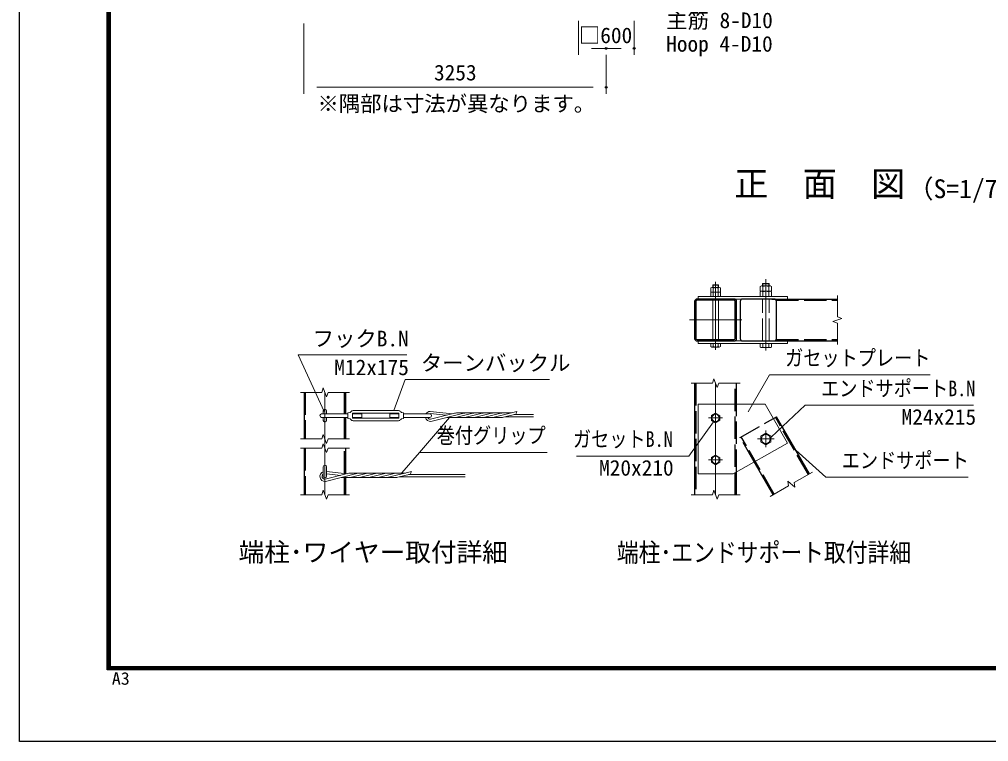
# Model space of a CAD drawing. Units: millimetres, scale not verified. Extents: x -14699 to 14701, y -10394 to 10396.
# Drawn here: x -14699 to -4281, y -10394 to -2630 of the extents above; entities that cross this region are included whole.
import ezdxf
from ezdxf.enums import TextEntityAlignment as Align

# ---------------------------------------------------------------- set-up
doc = ezdxf.new("R2010")
doc.units = ezdxf.units.MM
doc.header["$LTSCALE"] = 40
doc.header["$PDMODE"] = 32
doc.header["$PDSIZE"] = 20
doc.linetypes.add('DASHED', pattern=[7.5, 6, -1.5])
doc.linetypes.add('USER1', pattern=[50.8, 31.75, -6.35, 6.35, -6.35])
for name, color, linetype, lineweight in [('0-0_D-TTL-TXT', 7, 'Continuous', 13), ('0-1_D-STR1', 1, 'Continuous', 25), ('0-2_D-BMK', 2, 'USER1', 13), ('0-3_D-STR3', 3, 'Continuous', 13), ('0-5_D-STR-DIM', 7, 'Continuous', 13), ('0-8_D-STR-TXT', 7, 'Continuous', 13), ('0-C_D-TTL', 7, 'Continuous', 25)]:
    doc.layers.add(name, color=color, linetype=linetype, lineweight=lineweight)
doc.layers.add('0-7_Defpoints', color=8, linetype='Continuous')
doc.styles.add('ＭＳ ゴシック', font='')
doc.styles.get('ＭＳ ゴシック').set_extended_font_data('MS Gothic')

msp = doc.modelspace()

# ---------------------------------------------------------------- linework, layer by layer
at = {"layer": '0-1_D-STR1'}
for p, q in [((-7440.46, -5663.63), (-7440.46, -6059.63)), ((-7426.96, -5663.63), (-7426.96, -6059.63)), ((-7017.46, -5636.63), (-7413.46, -5636.63)), ((-7017.46, -5650.13), (-7413.46, -5650.13)), ((-7003.96, -6059.63), (-7003.96, -5663.63)), ((-6990.46, -6059.63), (-6990.46, -5663.63)), ((-6951.16, -5663.63), (-6951.16, -6059.63)), ((-6588.45, -5636.63), (-6924.16, -5636.63)), ((-6611.89, -5636.63), (-5906.6, -5636.63)), ((-6561.45, -6059.63), (-6561.45, -5663.63)), ((-7413.46, -6073.13), (-7017.46, -6073.13)), ((-7413.46, -6086.63), (-7017.46, -6086.63)), ((-6924.16, -6086.63), (-6588.45, -6086.63)), ((-6611.89, -6086.63), (-5906.6, -6086.63)), ((-7440.46, -6540.29), (-7440.46, -7740.29)), ((-6990.46, -6765.29), (-6990.46, -6540.29)), ((-11639.56, -6640.29), (-11639.56, -7140.29)), ((-11189.56, -6872.29), (-11189.56, -6640.29)), ((-11189.56, -7140.29), (-11189.56, -6908.29)), ((-6594.39, -6920.28), (-6561.45, -6901.27)), ((-6206.94, -7515.29), (-6561.45, -6901.27)), ((-11639.56, -7240.29), (-11639.56, -7740.29)), ((-11189.56, -7513.49), (-11189.56, -7240.29)), ((-6596.66, -7740.29), (-6800.6, -7387.04)), ((-6990.46, -7740.29), (-6990.46, -7494.14)), ((-11189.56, -7740.29), (-11189.56, -7555.28))]:
    msp.add_line(p, q, dxfattribs=at)
at = {"layer": '0-1_D-STR1', "linetype": 'DASHED'}
for p, q in [((-6565.07, -5650.13), (-5906.6, -5650.13)), ((-6565.07, -6073.13), (-5906.6, -6073.13)), ((-7426.96, -6540.29), (-7426.96, -7740.29)), ((-7003.96, -7740.29), (-7003.96, -6540.29)), ((-11626.06, -6640.29), (-11626.06, -7140.29)), ((-11203.06, -6872.29), (-11203.06, -6640.29)), ((-6990.46, -7494.14), (-6990.46, -6765.29)), ((-11203.06, -7140.29), (-11203.06, -6908.29)), ((-6951.16, -7126.27), (-6594.39, -6920.28)), ((-6218.64, -7522.04), (-6573.14, -6908.02)), ((-6800.6, -7387.04), (-6951.16, -7126.27)), ((-6584.96, -7733.54), (-6939.47, -7119.52)), ((-11626.06, -7240.29), (-11626.06, -7740.29)), ((-11203.06, -7512.09), (-11203.06, -7240.29)), ((-11203.06, -7740.29), (-11203.06, -7555.28))]:
    msp.add_line(p, q, dxfattribs=at)
at = {"layer": '0-1_D-STR1'}
for centre, radius, start, end in [((-7413.46, -5663.63), 27, 90, 180), ((-7413.46, -5663.63), 13.5, 90, 180), ((-7017.46, -5663.63), 27, 0, 90), ((-7017.46, -5663.63), 13.5, 0, 90), ((-6924.16, -5663.63), 27, 90, 180), ((-6588.45, -5663.63), 27, 0, 90), ((-7413.46, -6059.63), 27, 180, 270), ((-7413.46, -6059.63), 13.5, 180, 270), ((-7017.46, -6059.63), 13.5, 270, 0), ((-7017.46, -6059.63), 27, 270, 0), ((-6924.16, -6059.63), 27, 180, 270), ((-6588.45, -6059.63), 27, 270, 0)]:
    msp.add_arc(centre, radius, start, end, dxfattribs=at)
at = {"layer": '0-2_D-BMK'}
for p, q in [((-7215.46, -6181.8), (-7215.46, -5450.31)), ((-6675.46, -6188.15), (-6675.46, -5423.31)), ((-7496.71, -5861.63), (-6934.21, -5861.63)), ((-7215.46, -7740.29), (-7215.46, -6540.29)), ((-11414.56, -7740.29), (-11414.56, -6640.29)), ((-7140.46, -6915.29), (-7290.46, -6915.29)), ((-6675.46, -7050.29), (-6675.46, -7230.29)), ((-6765.46, -7140.29), (-6585.46, -7140.29)), ((-7140.46, -7365.29), (-7290.46, -7365.29))]:
    msp.add_line(p, q, dxfattribs=at)
at = {"layer": '0-3_D-STR3'}
for p, q in [((-7267.36, -5561.63), (-7267.36, -5517.83)), ((-7255.15, -5513.63), (-7176.52, -5513.63)), ((-7245.46, -5487.69), (-7241.4, -5483.63)), ((-7245.46, -5513.63), (-7245.46, -5487.69)), ((-7245.46, -5487.69), (-7185.46, -5487.69)), ((-7241.41, -5561.63), (-7241.41, -5517.83)), ((-7241.4, -5483.63), (-7189.52, -5483.63)), ((-7241.4, -5513.63), (-7241.4, -5483.63)), ((-7189.52, -5513.63), (-7189.52, -5483.63)), ((-7185.46, -5487.69), (-7189.52, -5483.63)), ((-7189.51, -5561.63), (-7189.51, -5517.83)), ((-7185.46, -5513.63), (-7185.46, -5487.69)), ((-7163.56, -5517.83), (-7163.56, -5561.63)), ((-6737.86, -5552.63), (-6737.86, -5501.63)), ((-6722.54, -5495.63), (-6626.01, -5495.63)), ((-6711.46, -5473.5), (-6706.58, -5468.63)), ((-6711.46, -5495.63), (-6711.46, -5473.5)), ((-6711.46, -5473.5), (-6639.46, -5473.5)), ((-6706.66, -5552.63), (-6706.66, -5501.63)), ((-6706.58, -5468.63), (-6644.33, -5468.63)), ((-6706.58, -5495.63), (-6706.58, -5468.63)), ((-6644.33, -5495.63), (-6644.33, -5468.63)), ((-6644.33, -5468.63), (-6639.46, -5473.5)), ((-6644.26, -5552.63), (-6644.26, -5501.63)), ((-6639.46, -5495.63), (-6639.46, -5473.5)), ((-6613.06, -5501.63), (-6613.06, -5552.63)), ((-7402.96, -5609.63), (-6442.96, -5609.63)), ((-7402.96, -5609.63), (-7402.96, -5636.63)), ((-7267.36, -5561.63), (-7163.56, -5561.63)), ((-7267.36, -5609.63), (-7267.36, -5565.83)), ((-7267.36, -5609.63), (-7163.56, -5609.63)), ((-7255.15, -5561.63), (-7176.52, -5561.63)), ((-7241.41, -5609.63), (-7241.41, -5565.83)), ((-7189.51, -5609.63), (-7189.51, -5565.83)), ((-7163.56, -5565.83), (-7163.56, -5609.63)), ((-6737.86, -5552.63), (-6613.06, -5552.63)), ((-6737.86, -5609.63), (-6737.86, -5558.63)), ((-6737.86, -5609.63), (-6613.06, -5609.63)), ((-6722.54, -5552.63), (-6626.01, -5552.63)), ((-6706.66, -5609.63), (-6706.66, -5558.63)), ((-6644.26, -5609.63), (-6644.26, -5558.63)), ((-6613.06, -5558.63), (-6613.06, -5609.63)), ((-6442.96, -5609.63), (-6442.96, -5636.63)), ((-7402.96, -5636.63), (-6442.96, -5636.63)), ((-7245.46, -6073.13), (-7245.46, -5650.13)), ((-7185.46, -6073.13), (-7185.46, -5650.13)), ((-7402.96, -6086.63), (-6442.96, -6086.63)), ((-7402.96, -6113.63), (-7402.96, -6086.63)), ((-7402.96, -6113.63), (-6442.96, -6113.63)), ((-7267.36, -6113.63), (-7163.56, -6113.63)), ((-7267.36, -6148.43), (-7267.36, -6113.63)), ((-7241.41, -6148.43), (-7241.41, -6113.63)), ((-7189.51, -6148.43), (-7189.51, -6113.63)), ((-7163.56, -6148.43), (-7163.56, -6113.63)), ((-6737.86, -6113.63), (-6613.06, -6113.63)), ((-6737.86, -6152.63), (-6737.86, -6113.63)), ((-6706.66, -6152.63), (-6706.66, -6113.63)), ((-6644.26, -6152.63), (-6644.26, -6113.63)), ((-6613.06, -6152.63), (-6613.06, -6113.63)), ((-6442.96, -6113.63), (-6442.96, -6086.63)), ((-7255.15, -6152.63), (-7176.52, -6152.63)), ((-6722.54, -6158.63), (-6626.01, -6158.63)), ((-6682.96, -6765.29), (-7402.96, -6765.29)), ((-7402.96, -6765.29), (-7402.96, -7515.29)), ((-11450.56, -6872.29), (-11168.57, -6872.29)), ((-11432.56, -6839.29), (-11432.56, -6872.29)), ((-11396.56, -6839.29), (-11396.56, -6872.29)), ((-11168.57, -6860.29), (-11145.17, -6855.28)), ((-11168.57, -6920.29), (-11168.57, -6860.29)), ((-11117.57, -6912.79), (-11117.57, -6867.79)), ((-11117.57, -6872.29), (-11018.57, -6872.29)), ((-11111.57, -6836.29), (-10625.57, -6836.29)), ((-11111.57, -6861.79), (-10625.57, -6861.79)), ((-10718.57, -6908.29), (-10718.57, -6872.29)), ((-10718.57, -6872.29), (-10619.57, -6872.29)), ((-10619.57, -6912.79), (-10619.57, -6867.79)), ((-10568.57, -6872.29), (-10286.57, -6872.29)), ((-10283.98, -6868.22), (-10110.96, -6886.19)), ((-10283.34, -6844.16), (-10042.36, -6869.17)), ((-10279.78, -6928.05), (-10022.79, -6864.32)), ((-10276.06, -6951.85), (-9923.07, -6864.32)), ((-9413.81, -6861.68), (-10001.13, -6861.68)), ((-9995.12, -6906.91), (-9823.35, -6864.32)), ((-9895.4, -6906.91), (-9723.63, -6864.32)), ((-9795.68, -6906.91), (-9623.91, -6864.32)), ((-9695.96, -6906.91), (-9524.19, -6864.32)), ((-9596.24, -6906.91), (-9350.79, -6846.05)), ((-9496.52, -6906.91), (-9362.48, -6873.67)), ((-11450.56, -6908.29), (-11168.57, -6908.29)), ((-11432.56, -6908.29), (-11432.56, -6941.29)), ((-11396.56, -6908.29), (-11396.56, -6941.29)), ((-11168.57, -6920.29), (-11145.17, -6925.31)), ((-11111.57, -6918.79), (-10625.57, -6918.79)), ((-11111.57, -6944.29), (-10625.57, -6944.29)), ((-10718.57, -6908.29), (-10619.57, -6908.29)), ((-10568.57, -6920.29), (-10591.97, -6925.31)), ((-10568.57, -6908.29), (-10286.57, -6908.29)), ((-9515.37, -6909.56), (-10105.51, -6909.56)), ((-9477.89, -6902.3), (-9174.56, -6902.3)), ((-9381.11, -6878.3), (-9174.56, -6878.3)), ((-11432.56, -7439.29), (-11432.56, -7541.29)), ((-11396.56, -7439.29), (-11396.56, -7541.29)), ((-11396.56, -7492.01), (-11175.99, -7514.9)), ((-10729.87, -7552.64), (-10484.42, -7491.77)), ((-11413.41, -7573.77), (-11156.42, -7510.05)), ((-11409.69, -7597.57), (-11056.7, -7510.05)), ((-11396.56, -7516.13), (-11244.59, -7531.91)), ((-10649, -7555.28), (-11239.14, -7555.28)), ((-10547.44, -7507.4), (-11134.76, -7507.4)), ((-11128.75, -7552.64), (-10956.98, -7510.05)), ((-11029.03, -7552.64), (-10857.26, -7510.05)), ((-10929.31, -7552.64), (-10757.54, -7510.05)), ((-10829.59, -7552.64), (-10657.82, -7510.05)), ((-10630.15, -7552.64), (-10496.11, -7519.4)), ((-10611.52, -7548.02), (-9908.19, -7548.02)), ((-10514.74, -7524.02), (-9908.19, -7524.02))]:
    msp.add_line(p, q, dxfattribs=at)
at = {"layer": '0-3_D-STR3', "linetype": 'DASHED'}
for p, q in [((-6711.46, -6086.63), (-6711.46, -5636.63)), ((-6639.46, -6086.63), (-6639.46, -5636.63))]:
    msp.add_line(p, q, dxfattribs=at)
at = {"layer": '0-3_D-STR3'}
for points in [[(-6682.96, -6765.29), (-6442.96, -7185.29), (-7027.96, -7515.29), (-7402.96, -7515.29)], [(-11117.57, -6908.29), (-11018.57, -6908.29), (-11018.57, -6872.29)], [(-10568.57, -6920.29), (-10568.57, -6860.29), (-10591.97, -6855.28)]]:
    msp.add_lwpolyline(points, dxfattribs=at)
for points in [[(-7170.51, -6889.34), (-7215.46, -6863.39), (-7260.4, -6889.34), (-7260.4, -6941.24), (-7215.46, -6967.19), (-7170.51, -6941.24)], [(-6729.5, -7171.49), (-6675.46, -7202.69), (-6621.42, -7171.49), (-6621.42, -7109.09), (-6675.46, -7077.89), (-6729.5, -7109.09)], [(-7170.51, -7339.34), (-7215.46, -7313.39), (-7260.4, -7339.34), (-7260.4, -7391.24), (-7215.46, -7417.19), (-7170.51, -7391.24)]]:
    msp.add_lwpolyline(points, close=True, dxfattribs=at)
for centre, radius in [((-7215.46, -6915.29), 39.31), ((-6675.46, -7140.29), 48.27), ((-7215.46, -7365.29), 39.31)]:
    msp.add_circle(centre, radius, dxfattribs=at)
for centre, radius, start, end in [((-7254.38, -5535.7), 22.09, 54.01973, 125.98027), ((-7215.46, -5595.9), 82.27, 71.61284, 108.38716), ((-7176.53, -5535.77), 22.14, 54.12648, 125.87352), ((-6722.26, -5518.91), 23.27, 47.91412, 132.08588), ((-6675.46, -5579.75), 84.12, 68.22895, 111.77105), ((-6628.66, -5518.33), 22.85, 46.94085, 133.05915), ((-7254.38, -5583.7), 22.09, 54.01973, 125.98027), ((-7215.46, -5643.9), 82.27, 71.61284, 108.38716), ((-7176.53, -5583.77), 22.14, 54.12648, 125.87352), ((-6722.26, -5575.91), 23.27, 47.91412, 132.08588), ((-6675.46, -5636.75), 84.12, 68.22895, 111.77105), ((-6628.66, -5575.33), 22.85, 46.94085, 133.05915), ((-7254.38, -6130.56), 22.09, 234.01973, 305.98027), ((-7215.46, -6070.37), 82.27, 251.61284, 288.38716), ((-7176.53, -6130.49), 22.14, 234.12648, 305.87352), ((-6722.26, -6135.36), 23.27, 227.91412, 312.08588), ((-6675.46, -6074.51), 84.12, 248.22895, 291.77105), ((-6628.66, -6135.94), 22.85, 226.94085, 313.05915), ((-11450.56, -6890.29), 18, 90, 270), ((-11414.56, -6839.29), 18, 0, 180), ((-11147.68, -6843.54), 12, 282.09925, 326.11888), ((-11111.57, -6867.79), 31.5, 90, 146.11888), ((-11111.57, -6867.79), 6, 90, 180), ((-10625.57, -6867.79), 31.5, 33.88112, 90), ((-10625.57, -6867.79), 6, 0, 90), ((-10589.46, -6843.54), 12, 213.88112, 257.90075), ((-10280.93, -6898.07), 54, 92.82496, 151.48944), ((-10280.93, -6898.07), 30, 95.82544, 120.77566), ((-10286.57, -6890.29), 18, 270, 90), ((-10001.13, -6951.68), 90, 90, 103.92636), ((-9901.41, -6951.68), 90, 90, 103.92636), ((-9801.69, -6951.68), 90, 90, 103.92636), ((-9701.97, -6951.68), 90, 90, 103.92636), ((-9602.25, -6951.68), 90, 90, 103.92636), ((-9502.53, -6951.68), 90, 90, 103.92636), ((-9552.59, -6776.9), 213.32, 333.02173, 341.08588), ((-11414.56, -6941.29), 18, 180, 0), ((-11147.68, -6937.04), 12, 33.88112, 77.90075), ((-11111.57, -6912.79), 31.5, 213.88112, 270), ((-11111.57, -6912.79), 6, 180, 270), ((-10625.57, -6912.79), 6, 270, 0), ((-10625.57, -6912.79), 31.5, 270, 326.11888), ((-10589.46, -6937.04), 12, 102.09925, 146.11888), ((-10280.93, -6898.07), 54, 191.63319, 275.17572), ((-10280.93, -6898.07), 30, 199.92759, 272.18972), ((-10016.78, -6819.56), 90, 270, 283.92645), ((-9917.06, -6819.56), 90, 270, 283.92645), ((-9817.34, -6819.56), 90, 270, 283.92645), ((-9717.62, -6819.56), 90, 270, 283.92645), ((-9617.9, -6819.56), 90, 270, 283.92645), ((-9518.18, -6819.56), 90, 270, 283.92645), ((-11414.56, -7543.79), 54, 109.47138, 275.17572), ((-11414.56, -7439.29), 18, 0, 180), ((-10686.22, -7422.63), 213.32, 333.02173, 341.08588), ((-11414.56, -7543.79), 30, 126.87024, 272.18972), ((-11414.56, -7541.29), 18, 180, 0), ((-11134.76, -7597.4), 90, 90, 103.92636), ((-11150.41, -7465.28), 90, 270, 283.92645), ((-11035.04, -7597.4), 90, 90, 103.92636), ((-11050.69, -7465.28), 90, 270, 283.92645), ((-10935.32, -7597.4), 90, 90, 103.92636), ((-10950.97, -7465.28), 90, 270, 283.92645), ((-10835.6, -7597.4), 90, 90, 103.92636), ((-10851.25, -7465.28), 90, 270, 283.92645), ((-10735.88, -7597.4), 90, 90, 103.92636), ((-10751.53, -7465.28), 90, 270, 283.92645), ((-10636.16, -7597.4), 90, 90, 103.92636), ((-10651.81, -7465.28), 90, 270, 283.92645)]:
    msp.add_arc(centre, radius, start, end, dxfattribs=at)
at = {"layer": '0-5_D-STR-DIM'}
for p, q in [((-11643.12, -2675.46), (-11643.12, -3430.81)), ((-8690.12, -2645.46), (-8690.12, -3011.98)), ((-8090.12, -2645.46), (-8090.12, -3011.98)), ((-8550.12, -2941.98), (-8230.12, -2941.98)), ((-8390.12, -3011.98), (-8390.12, -3430.81)), ((-11503.12, -3360.81), (-8530.12, -3360.81)), ((-5906.6, -5827), (-5906.6, -5599.13)), ((-5906.6, -5827), (-5859.03, -5844.32)), ((-5859.03, -5844.32), (-5954.18, -5878.95)), ((-5954.18, -5878.95), (-5906.6, -5896.26)), ((-5906.6, -6124.13), (-5906.6, -5896.26)), ((-7477.96, -6540.29), (-7250.09, -6540.29)), ((-7232.77, -6492.72), (-7250.09, -6540.29)), ((-7198.14, -6587.87), (-7232.77, -6492.72)), ((-7180.83, -6540.29), (-7198.14, -6587.87)), ((-7180.83, -6540.29), (-6952.96, -6540.29)), ((-11677.06, -6640.29), (-11449.19, -6640.29)), ((-11431.87, -6592.72), (-11449.19, -6640.29)), ((-11397.25, -6687.87), (-11431.87, -6592.72)), ((-11379.93, -6640.29), (-11397.25, -6687.87)), ((-11379.93, -6640.29), (-11152.06, -6640.29)), ((-11677.06, -7140.29), (-11449.19, -7140.29)), ((-11431.87, -7092.72), (-11449.19, -7140.29)), ((-11397.25, -7187.87), (-11431.87, -7092.72)), ((-11379.93, -7140.29), (-11397.25, -7187.87)), ((-11379.93, -7140.29), (-11152.06, -7140.29)), ((-11677.06, -7240.29), (-11449.19, -7240.29)), ((-11431.87, -7192.72), (-11449.19, -7240.29)), ((-11397.25, -7287.87), (-11431.87, -7192.72)), ((-11379.93, -7240.29), (-11397.25, -7287.87)), ((-11379.93, -7240.29), (-11152.06, -7240.29)), ((-6371.81, -7610.48), (-6174.47, -7496.54)), ((-6440.58, -7595.25), (-6431.79, -7645.11)), ((-6363.02, -7660.33), (-6440.58, -7595.25)), ((-11431.87, -7692.72), (-11449.19, -7740.29)), ((-11397.25, -7787.87), (-11431.87, -7692.72)), ((-7232.77, -7692.72), (-7250.09, -7740.29)), ((-7198.14, -7787.87), (-7232.77, -7692.72)), ((-6629.13, -7759.04), (-6431.79, -7645.11)), ((-6371.81, -7610.48), (-6363.02, -7660.33)), ((-11677.06, -7740.29), (-11449.19, -7740.29)), ((-11379.93, -7740.29), (-11397.25, -7787.87)), ((-11379.93, -7740.29), (-11152.06, -7740.29)), ((-7477.96, -7740.29), (-7250.09, -7740.29)), ((-7180.83, -7740.29), (-7198.14, -7787.87)), ((-7180.83, -7740.29), (-6952.96, -7740.29))]:
    msp.add_line(p, q, dxfattribs=at)
at = {"layer": '0-7_Defpoints'}
for p in [(-8390.12, -2941.98), (-8090.12, -2941.98), (-8390.12, -3360.81)]:
    msp.add_point(p, dxfattribs=at)
at = {"layer": '0-8_D-STR-TXT'}
msp.add_line((-10399.43, -7287.92), (-10587.33, -7505.89), dxfattribs=at)
for points in [[(-10534.27, -6237.97), (-11703.88, -6237.97), (-11423.13, -6845.56)], [(-4909.09, -6452.84), (-6635.67, -6452.84), (-6864.35, -6848.92)], [(-8999.72, -6501.45), (-10551.3, -6501.45), (-10674.44, -6834.42)], [(-4444.45, -6777.21), (-6251.87, -6777.21), (-6619.96, -7122.77)], [(-9024.63, -7287.92), (-10399.43, -7287.92), (-10074.57, -6911.07)], [(-8711.36, -7324.35), (-7503.56, -7324.35), (-7239.1, -6955.84)], [(-4499.18, -7550.27), (-6029.44, -7550.27), (-6353.89, -7259.53)]]:
    msp.add_lwpolyline(points, dxfattribs=at)
at = {"layer": '0-C_D-TTL', "color": 2}
msp.add_lwpolyline([(-14698.88, 10395.79), (14701.12, 10395.79), (14701.12, -10394.21), (-14698.88, -10394.21)], close=True, dxfattribs=at)
at = {"layer": '0-C_D-TTL'}
for points in [[(-13753.88, 9625.79), (13756.12, 9625.79), (13756.12, -9624.21), (-13753.88, -9624.21)], [(-13745.13, 9617.04), (13747.37, 9617.04), (13747.37, -9615.46), (-13745.13, -9615.46)], [(-13736.38, 9608.29), (13738.62, 9608.29), (13738.62, -9606.71), (-13736.38, -9606.71)], [(-13727.63, 9599.54), (13729.87, 9599.54), (13729.87, -9597.96), (-13727.63, -9597.96)], [(-13718.88, 9590.79), (13721.12, 9590.79), (13721.12, -9589.21), (-13718.88, -9589.21)]]:
    msp.add_lwpolyline(points, close=True, dxfattribs=at)

# ---------------------------------------------------------------- texts
at = {"layer": '0-0_D-TTL-TXT', "style": 'ＭＳ ゴシック'}
for s, height, p in [('正\u3000面\u3000図', 269.5, (-7014.28, -4613.04)), ('（S=1/70）', 202.1, (-5148.18, -4612.88)), ('端柱･ワイヤー取付詳細', 202.1, (-12343.36, -8519.53))]:
    msp.add_text(s, height=height, dxfattribs=at).set_placement(p, align=Align.BOTTOM_LEFT)
at = {"layer": '0-0_D-TTL-TXT', "style": 'ＭＳ ゴシック', "width": 0.85}
msp.add_text('端柱･エンドサポート取付詳細', height=202.1, dxfattribs=at).set_placement((-8277.29, -8522.19), align=Align.BOTTOM_LEFT)
at = {"layer": '0-5_D-STR-DIM', "style": 'ＭＳ ゴシック'}
for s, p in [('□600', (-8684.64, -2936.49)), ('3253', (-10242.28, -3337.19))]:
    msp.add_text(s, height=168.3, dxfattribs=at).set_placement(p, align=Align.BOTTOM_LEFT)
at = {"layer": '0-8_D-STR-TXT', "style": 'ＭＳ ゴシック'}
for s, p in [('主筋 8-D10', (-7746.46, -2774.98)), ('Hoop 4-D10', (-7746.46, -3028.15)), ('※隅部は寸法が異なります。', (-11494.79, -3670.77)), ('フックB.N', (-11546.07, -6196.14)), ('ターンバックル', (-10382.84, -6457.85)), ('M12x175', (-11313.67, -6505.39)), ('M24x215', (-5216.21, -7038.52)), ('M20x210', (-8467.9, -7585.66))]:
    msp.add_text(s, height=168.3, dxfattribs=at).set_placement(p, align=Align.BOTTOM_LEFT)
at = {"layer": '0-8_D-STR-TXT', "style": 'ＭＳ ゴシック', "width": 0.85}
for s, p in [('ガセットプレート', (-6468.1, -6403.91)), ('エンドサポートB.N', (-6081.63, -6731.82)), ('巻付グリップ', (-10213.21, -7237.21)), ('ガセットB.N', (-8748.63, -7276.3)), ('エンドサポート', (-5859.2, -7504.89))]:
    msp.add_text(s, height=168.3, dxfattribs=at).set_placement(p, align=Align.BOTTOM_LEFT)
at = {"layer": '0-C_D-TTL', "style": 'ＭＳ ゴシック', "width": 1.05}
msp.add_text('A3', height=134.6, dxfattribs=at).set_placement((-13705.19, -9823.05), align=Align.BOTTOM_LEFT)

doc.saveas('drawing.dxf')
